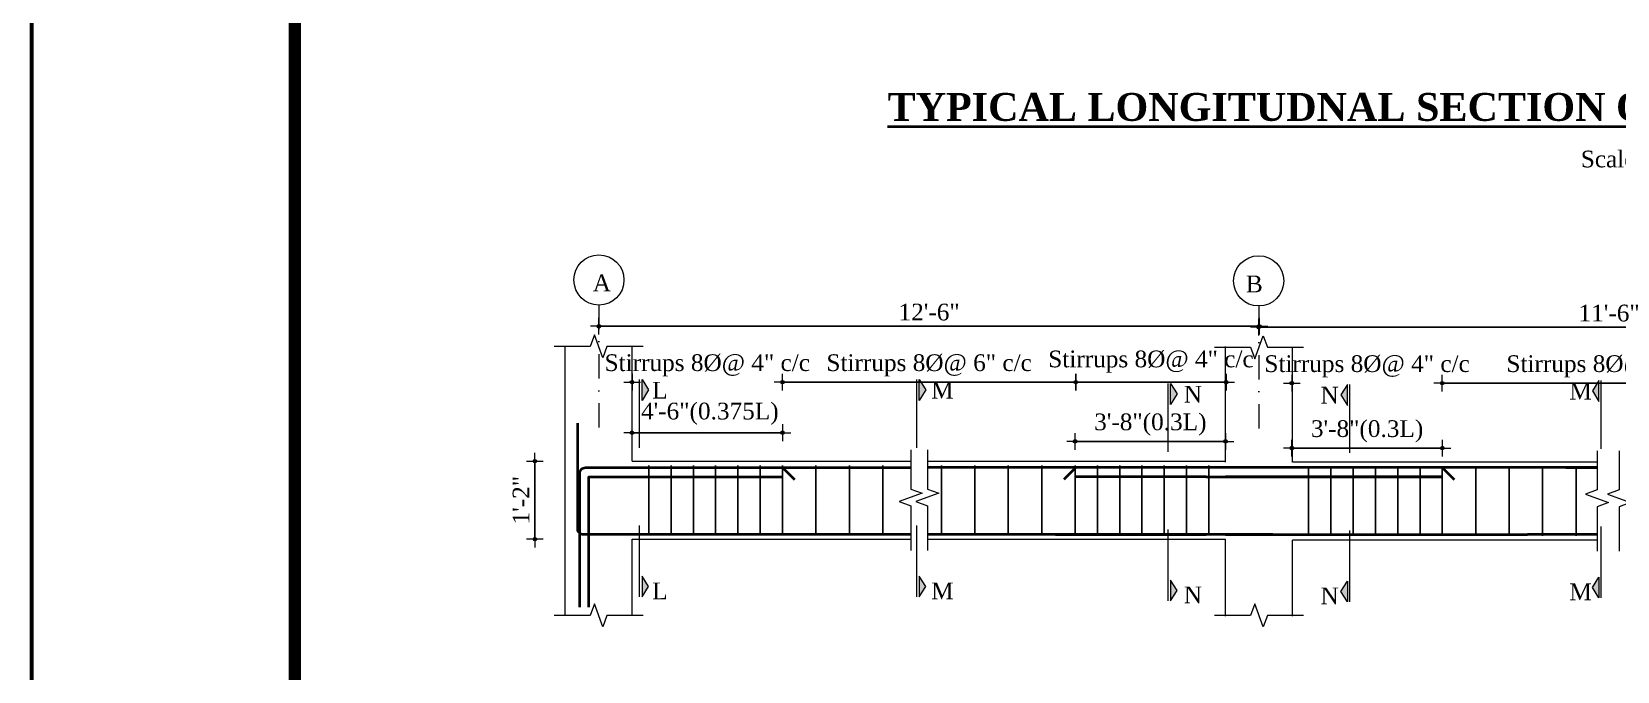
# Model space of a CAD drawing. Header units: inches. Extents: x 897 to 49934, y -34925 to -18564.
# Drawn here: x 23852 to 24421, y -24994 to -24765 of the extents above; entities that cross this region are included whole.
import ezdxf

# ---------------------------------------------------------------- set-up
doc = ezdxf.new("R2010")
doc.units = ezdxf.units.IN
doc.header["$LTSCALE"] = 35
doc.header["$MEASUREMENT"] = 0
doc.header["$PDMODE"] = 34
doc.linetypes.add('DASHDOTX2', pattern=[2, 1, -0.5, 0, -0.5])
for name, color, linetype, lineweight in [('SES- Door&Window', 21, 'Continuous', 15), ('SES-CENTRE', 8, 'DASHDOTX2', 13), ('SES-DIMENSION', 142, 'Continuous', 13), ('SES-HACTH', 8, 'Continuous', 13), ('SES-REBARS', 1, 'Continuous', 40), ('SES-SHEETS', 7, 'Continuous', 60), ('SES-SLAB OUTLINE', 4, 'Continuous', 18), ('SES-TEXT', 3, 'Continuous', 20), ('SES-TitleText', 7, 'Continuous', 40)]:
    doc.layers.add(name, color=color, linetype=linetype, lineweight=lineweight)
doc.layers.add('SES-STIRRUP', color=10, linetype='Continuous')
doc.styles.add('SES-ARAIL', font='times.ttf', dxfattribs={"height": 6})
doc.styles.add('SES-Title Text', font='times.ttf', dxfattribs={"height": 10})
doc.dimstyles.new('1.4', dxfattribs={"dimscale": 0, "dimtxt": 6, "dimasz": 0.5, "dimexe": 2, "dimexo": 9, "dimgap": 2, "dimtad": 1, "dimdec": 0, "dimlfac": 0.5, "dimzin": 3, "dimdsep": 46, "dimlunit": 4, "dimtxsty": 'SES-ARAIL', "dimblk": 'DIM', "dimcen": 3, "dimdle": 3, "dimse1": 1, "dimse2": 1, "dimclrd": 256, "dimclre": 256, "dimclrt": 7, "dimadec": 1, "dimazin": 2, "dimtfac": 1, "dimtdec": 0, "dimtix": 1, "dimtofl": 0, "dimtmove": 2, "dimatfit": 3, "dimldrblk": 'arrow', "dimfxl": 2, "dimfrac": 2, "dimtolj": 2, "dimtzin": 0, "dimarcsym": 0})

# ---------------------------------------------------------------- blocks, each defined once
blk = doc.blocks.new('s1')
at = {"layer": 'SES-SHEETS', "color": 8}
blk.add_lwpolyline([(14202.23, -12888.64), (17370.23, -12888.64), (17370.23, -15126.64), (14202.23, -15126.64)], close=True, dxfattribs=at)
at = {"layer": 'SES-SHEETS'}
for points in [[(14295.23, -12933.64), (17325.23, -12933.64), (17325.23, -15081.64), (14295.23, -15081.64)], [(14296.23, -12934.64), (17324.23, -12934.64), (17324.23, -15080.64), (14296.23, -15080.64)], [(14297.23, -12935.64), (17323.23, -12935.64), (17323.23, -15079.64), (14297.23, -15079.64)], [(14298.23, -12936.64), (17322.23, -12936.64), (17322.23, -15078.64), (14298.23, -15078.64)]]:
    blk.add_lwpolyline(points, close=True, dxfattribs=at)
blk = doc.blocks.new('DIM')
at = {"layer": 'SES-DIMENSION'}
h = blk.add_hatch(color=256, dxfattribs=at)
h.paths.add_polyline_path([(0, 1.3), (0, 0), (1.3, 0, 0.414214)])
h.paths.add_polyline_path([(1.3, 0), (0, 0), (0, -1.3, 0.414214)])
h.paths.add_polyline_path([(0, 0), (-1.3, 0, 0.414214), (0, -1.3)])
h.paths.add_polyline_path([(0, 1.3, 0.414214), (-1.3, 0), (0, 0)])
for p, q in [((-6, 0), (6, 0)), ((0, 6), (0, -6))]:
    blk.add_line(p, q, dxfattribs=at)
blk.add_circle((0, 0), 1.28, dxfattribs=at)
blk = doc.blocks.new('*D323')
at = {"layer": 'Defpoints', "color": 0, "ltscale": 10, "transparency": 16777216}
for p in [(24292.37, -24870.69), (24292.37, -24909.98), (24543.87, -24909.98)]:
    blk.add_point(p, dxfattribs=at)
at = {"layer": 'SES-DIMENSION', "lineweight": -2, "ltscale": 10, "transparency": 16777216}
blk.add_line((24543.37, -24870.69), (24292.87, -24870.69), dxfattribs=at)
at = {"layer": 'SES-DIMENSION', "lineweight": -2, "ltscale": 10, "transparency": 16777216, "xscale": 0.5, "yscale": 0.5, "zscale": 0.5, "rotation": 180}
blk.add_blockref('DIM', (24292.37, -24870.69), dxfattribs=at)
at = {"layer": 'SES-DIMENSION', "lineweight": -2, "ltscale": 10, "transparency": 16777216, "xscale": 0.5, "yscale": 0.5, "zscale": 0.5}
blk.add_blockref('DIM', (24543.87, -24870.69), dxfattribs=at)
at = {"layer": 'SES-DIMENSION', "color": 7, "ltscale": 10, "transparency": 16777216, "insert": (24418.12, -24865.64), "char_height": 6, "attachment_point": 5, "style": 'SES-ARAIL'}
blk.add_mtext('\\A2;11\'-6"', dxfattribs=at)
blk = doc.blocks.new('arrow')
at = {"layer": 'SES-DIMENSION'}
blk.add_lwpolyline([(1.2, 0, 0, 2.1, 0), (-2.3, 0, 0, 0, 0), (1.2, 0, 0, 0, 0)], format="xyseb", dxfattribs=at)
blk = doc.blocks.new('*D331')
at = {"layer": 'Defpoints', "color": 0, "ltscale": 10, "transparency": 16777216}
for p in [(24304.26, -24914.05), (24358.26, -24919.06), (24304.26, -24929.69)]:
    blk.add_point(p, dxfattribs=at)
at = {"layer": 'SES-DIMENSION', "lineweight": -2, "ltscale": 10, "transparency": 16777216}
blk.add_line((24357.76, -24914.05), (24304.76, -24914.05), dxfattribs=at)
at = {"layer": 'SES-DIMENSION', "lineweight": -2, "ltscale": 10, "transparency": 16777216, "xscale": 0.5, "yscale": 0.5, "zscale": 0.5, "rotation": 180}
blk.add_blockref('DIM', (24304.26, -24914.05), dxfattribs=at)
at = {"layer": 'SES-DIMENSION', "lineweight": -2, "ltscale": 10, "transparency": 16777216, "xscale": 0.5, "yscale": 0.5, "zscale": 0.5}
blk.add_blockref('DIM', (24358.26, -24914.05), dxfattribs=at)
at = {"layer": 'SES-DIMENSION', "color": 7, "ltscale": 10, "transparency": 16777216, "insert": (24331.26, -24908.03), "char_height": 6, "attachment_point": 5, "style": 'SES-ARAIL'}
blk.add_mtext('\\A2;3\'-8"(0.3L)', dxfattribs=at)
blk = doc.blocks.new('*D332')
at = {"layer": 'Defpoints', "color": 0, "ltscale": 10, "transparency": 16777216}
for p in [(24358.26, -24890.76), (24304.26, -24902.74), (24358.26, -24908)]:
    blk.add_point(p, dxfattribs=at)
at = {"layer": 'SES-DIMENSION', "lineweight": -2, "ltscale": 10, "transparency": 16777216}
for p, q in [((24303.76, -24890.76), (24303.26, -24890.76)), ((24358.76, -24890.76), (24359.26, -24890.76))]:
    blk.add_line(p, q, dxfattribs=at)
at = {"layer": 'SES-DIMENSION', "lineweight": -2, "ltscale": 10, "transparency": 16777216, "xscale": 0.5, "yscale": 0.5, "zscale": 0.5}
blk.add_blockref('DIM', (24304.26, -24890.76), dxfattribs=at)
at = {"layer": 'SES-DIMENSION', "lineweight": -2, "ltscale": 10, "transparency": 16777216, "xscale": 0.5, "yscale": 0.5, "zscale": 0.5, "rotation": 180}
blk.add_blockref('DIM', (24358.26, -24890.76), dxfattribs=at)
at = {"layer": 'SES-DIMENSION', "color": 7, "ltscale": 10, "transparency": 16777216, "insert": (24331.26, -24884.73), "char_height": 6, "attachment_point": 5, "style": 'SES-ARAIL'}
blk.add_mtext('\\A2;Stirrups 8%%C@ 4" c/c', dxfattribs=at)
blk = doc.blocks.new('*D333')
at = {"layer": 'Defpoints', "color": 0, "ltscale": 10, "transparency": 16777216}
for p in [(24358.26, -24890.76), (24358.26, -24893.76), (24477.98, -24905.79)]:
    blk.add_point(p, dxfattribs=at)
at = {"layer": 'SES-DIMENSION', "lineweight": -2, "ltscale": 10, "transparency": 16777216}
blk.add_line((24477.48, -24890.76), (24358.76, -24890.76), dxfattribs=at)
at = {"layer": 'SES-DIMENSION', "lineweight": -2, "ltscale": 10, "transparency": 16777216, "xscale": 0.5, "yscale": 0.5, "zscale": 0.5, "rotation": 180}
blk.add_blockref('DIM', (24358.26, -24890.76), dxfattribs=at)
at = {"layer": 'SES-DIMENSION', "lineweight": -2, "ltscale": 10, "transparency": 16777216, "xscale": 0.5, "yscale": 0.5, "zscale": 0.5}
blk.add_blockref('DIM', (24477.98, -24890.76), dxfattribs=at)
at = {"layer": 'SES-DIMENSION', "color": 7, "ltscale": 10, "transparency": 16777216, "insert": (24418.12, -24884.73), "char_height": 6, "attachment_point": 5, "style": 'SES-ARAIL'}
blk.add_mtext('\\A2;Stirrups 8%%C@ 6" c/c', dxfattribs=at)
blk = doc.blocks.new('*D335')
at = {"layer": 'Defpoints', "color": 0, "ltscale": 10, "transparency": 16777216}
for p in [(24292.59, -24870.35), (24055.59, -24906.2), (24292.59, -24906.2)]:
    blk.add_point(p, dxfattribs=at)
at = {"layer": 'SES-DIMENSION', "lineweight": -2, "ltscale": 10, "transparency": 16777216}
blk.add_line((24056.09, -24870.35), (24292.09, -24870.35), dxfattribs=at)
at = {"layer": 'SES-DIMENSION', "lineweight": -2, "ltscale": 10, "transparency": 16777216, "xscale": 0.5, "yscale": 0.5, "zscale": 0.5, "rotation": 180}
blk.add_blockref('DIM', (24055.59, -24870.35), dxfattribs=at)
at = {"layer": 'SES-DIMENSION', "lineweight": -2, "ltscale": 10, "transparency": 16777216, "xscale": 0.5, "yscale": 0.5, "zscale": 0.5}
blk.add_blockref('DIM', (24292.59, -24870.35), dxfattribs=at)
at = {"layer": 'SES-DIMENSION', "color": 7, "ltscale": 10, "transparency": 16777216, "insert": (24174.09, -24865.29), "char_height": 6, "attachment_point": 5, "style": 'SES-ARAIL'}
blk.add_mtext('\\A2;12\'-6"', dxfattribs=at)
blk = doc.blocks.new('*D336')
at = {"layer": 'Defpoints', "color": 0, "ltscale": 10, "transparency": 16777216}
for p in [(24121.48, -24908.52), (24067.48, -24929.24), (24121.48, -24932.41)]:
    blk.add_point(p, dxfattribs=at)
at = {"layer": 'SES-DIMENSION', "lineweight": -2, "ltscale": 10, "transparency": 16777216}
blk.add_line((24067.98, -24908.52), (24120.98, -24908.52), dxfattribs=at)
at = {"layer": 'SES-DIMENSION', "lineweight": -2, "ltscale": 10, "transparency": 16777216, "xscale": 0.5, "yscale": 0.5, "zscale": 0.5, "rotation": 180}
blk.add_blockref('DIM', (24067.48, -24908.52), dxfattribs=at)
at = {"layer": 'SES-DIMENSION', "lineweight": -2, "ltscale": 10, "transparency": 16777216, "xscale": 0.5, "yscale": 0.5, "zscale": 0.5}
blk.add_blockref('DIM', (24121.48, -24908.52), dxfattribs=at)
at = {"layer": 'SES-DIMENSION', "color": 7, "ltscale": 10, "transparency": 16777216, "insert": (24095.39, -24901.74), "char_height": 6, "attachment_point": 5, "style": 'SES-ARAIL'}
blk.add_mtext('\\A2;4\'-6"(0.375L)', dxfattribs=at)
blk = doc.blocks.new('*D337')
at = {"layer": 'Defpoints', "color": 0, "ltscale": 10, "transparency": 16777216}
for p in [(24121.48, -24890.41), (24067.48, -24902.39), (24121.48, -24907.66)]:
    blk.add_point(p, dxfattribs=at)
at = {"layer": 'SES-DIMENSION', "lineweight": -2, "ltscale": 10, "transparency": 16777216}
for p, q in [((24066.98, -24890.41), (24066.48, -24890.41)), ((24121.98, -24890.41), (24122.48, -24890.41))]:
    blk.add_line(p, q, dxfattribs=at)
at = {"layer": 'SES-DIMENSION', "lineweight": -2, "ltscale": 10, "transparency": 16777216, "xscale": 0.5, "yscale": 0.5, "zscale": 0.5}
blk.add_blockref('DIM', (24067.48, -24890.41), dxfattribs=at)
at = {"layer": 'SES-DIMENSION', "lineweight": -2, "ltscale": 10, "transparency": 16777216, "xscale": 0.5, "yscale": 0.5, "zscale": 0.5, "rotation": 180}
blk.add_blockref('DIM', (24121.48, -24890.41), dxfattribs=at)
at = {"layer": 'SES-DIMENSION', "color": 7, "ltscale": 10, "transparency": 16777216, "insert": (24094.48, -24884.38), "char_height": 6, "attachment_point": 5, "style": 'SES-ARAIL'}
blk.add_mtext('\\A2;Stirrups 8%%C@ 4" c/c', dxfattribs=at)
blk = doc.blocks.new('*D338')
at = {"layer": 'Defpoints', "color": 0, "ltscale": 10, "transparency": 16777216}
for p in [(24226.48, -24911.64), (24280.48, -24918.72), (24226.48, -24929.35)]:
    blk.add_point(p, dxfattribs=at)
at = {"layer": 'SES-DIMENSION', "lineweight": -2, "ltscale": 10, "transparency": 16777216}
blk.add_line((24279.98, -24911.64), (24226.98, -24911.64), dxfattribs=at)
at = {"layer": 'SES-DIMENSION', "lineweight": -2, "ltscale": 10, "transparency": 16777216, "xscale": 0.5, "yscale": 0.5, "zscale": 0.5, "rotation": 180}
blk.add_blockref('DIM', (24226.48, -24911.64), dxfattribs=at)
at = {"layer": 'SES-DIMENSION', "lineweight": -2, "ltscale": 10, "transparency": 16777216, "xscale": 0.5, "yscale": 0.5, "zscale": 0.5}
blk.add_blockref('DIM', (24280.48, -24911.64), dxfattribs=at)
at = {"layer": 'SES-DIMENSION', "color": 7, "ltscale": 10, "transparency": 16777216, "insert": (24253.48, -24905.61), "char_height": 6, "attachment_point": 5, "style": 'SES-ARAIL'}
blk.add_mtext('\\A2;3\'-8"(0.3L)', dxfattribs=at)
blk = doc.blocks.new('*D339')
at = {"layer": 'Defpoints', "color": 0, "ltscale": 10, "transparency": 16777216}
for p in [(24226.7, -24890.41), (24280.7, -24902.39), (24226.7, -24907.66)]:
    blk.add_point(p, dxfattribs=at)
at = {"layer": 'SES-DIMENSION', "lineweight": -2, "ltscale": 10, "transparency": 16777216}
blk.add_line((24280.2, -24890.41), (24227.2, -24890.41), dxfattribs=at)
at = {"layer": 'SES-DIMENSION', "lineweight": -2, "ltscale": 10, "transparency": 16777216, "xscale": 0.5, "yscale": 0.5, "zscale": 0.5, "rotation": 180}
blk.add_blockref('DIM', (24226.7, -24890.41), dxfattribs=at)
at = {"layer": 'SES-DIMENSION', "lineweight": -2, "ltscale": 10, "transparency": 16777216, "xscale": 0.5, "yscale": 0.5, "zscale": 0.5}
blk.add_blockref('DIM', (24280.7, -24890.41), dxfattribs=at)
at = {"layer": 'SES-DIMENSION', "color": 7, "ltscale": 10, "transparency": 16777216, "insert": (24253.7, -24883.04), "char_height": 6, "attachment_point": 5, "style": 'SES-ARAIL'}
blk.add_mtext('\\A2;Stirrups 8%%C@ 4" c/c', dxfattribs=at)
blk = doc.blocks.new('*D340')
at = {"layer": 'Defpoints', "color": 0, "ltscale": 10, "transparency": 16777216}
for p in [(24226.7, -24890.41), (24121.48, -24905.44), (24226.7, -24907.66)]:
    blk.add_point(p, dxfattribs=at)
at = {"layer": 'SES-DIMENSION', "lineweight": -2, "ltscale": 10, "transparency": 16777216}
blk.add_line((24121.98, -24890.41), (24226.2, -24890.41), dxfattribs=at)
at = {"layer": 'SES-DIMENSION', "lineweight": -2, "ltscale": 10, "transparency": 16777216, "xscale": 0.5, "yscale": 0.5, "zscale": 0.5, "rotation": 180}
blk.add_blockref('DIM', (24121.48, -24890.41), dxfattribs=at)
at = {"layer": 'SES-DIMENSION', "lineweight": -2, "ltscale": 10, "transparency": 16777216, "xscale": 0.5, "yscale": 0.5, "zscale": 0.5}
blk.add_blockref('DIM', (24226.7, -24890.41), dxfattribs=at)
at = {"layer": 'SES-DIMENSION', "color": 7, "ltscale": 10, "transparency": 16777216, "insert": (24174.09, -24884.38), "char_height": 6, "attachment_point": 5, "style": 'SES-ARAIL'}
blk.add_mtext('\\A2;Stirrups 8%%C@ 6" c/c', dxfattribs=at)
blk = doc.blocks.new('*D341')
at = {"layer": 'Defpoints', "color": 0, "ltscale": 10, "transparency": 16777216}
for p in [(24032.63, -24918.72), (24034.89, -24918.72), (24037.32, -24946.72)]:
    blk.add_point(p, dxfattribs=at)
at = {"layer": 'SES-DIMENSION', "lineweight": -2, "ltscale": 10, "transparency": 16777216}
blk.add_line((24032.63, -24946.22), (24032.63, -24919.22), dxfattribs=at)
at = {"layer": 'SES-DIMENSION', "lineweight": -2, "ltscale": 10, "transparency": 16777216, "xscale": 0.5, "yscale": 0.5, "zscale": 0.5}
for p, rotation in [((24032.63, -24918.72), 90), ((24032.63, -24946.72), 270)]:
    blk.add_blockref('DIM', p, dxfattribs=dict(at, rotation=rotation))
at = {"layer": 'SES-DIMENSION', "color": 7, "ltscale": 10, "transparency": 16777216, "insert": (24027.63, -24932.72), "char_height": 6, "attachment_point": 5, "rotation": 90, "style": 'SES-ARAIL'}
blk.add_mtext('\\A2;1\'-2"', dxfattribs=at)

msp = doc.modelspace()

# ---------------------------------------------------------------- hatches: boundary and pattern name
at = {"layer": 'SES-HACTH', "ltscale": 10}
for points in [[(24071.07, -24889.44), (24071.07, -24896.94), (24073.38, -24893.19)], [(24170.54, -24889.44), (24170.54, -24896.94), (24172.85, -24893.19)], [(24260.75, -24890.88), (24260.75, -24898.39), (24263.06, -24894.64)], [(24324.2, -24891.23), (24324.2, -24898.73), (24321.89, -24894.98)], [(24414.42, -24889.78), (24414.42, -24897.29), (24412.11, -24893.53)], [(24071.07, -24967.43), (24071.07, -24959.93), (24073.38, -24963.68)], [(24170.54, -24967.43), (24170.54, -24959.93), (24172.85, -24963.68)], [(24260.75, -24968.88), (24260.75, -24961.38), (24263.06, -24965.13)], [(24324.2, -24969.22), (24324.2, -24961.72), (24321.89, -24965.47)], [(24414.42, -24967.78), (24414.42, -24960.28), (24412.11, -24964.03)]]:
    msp.add_hatch(color=256, dxfattribs=at).paths.add_polyline_path(points)

# ---------------------------------------------------------------- linework, layer by layer
at = {"layer": 'SES-CENTRE', "ltscale": 0.25}
for p, q in [((24055.59, -24862.73), (24055.59, -24909.63)), ((24292.37, -24863.07), (24292.37, -24909.98))]:
    msp.add_line(p, q, dxfattribs=at)
at = {"layer": 'SES-DIMENSION', "ltscale": 10}
for p, q in [((24070.21, -24913.99), (24070.21, -24889.49)), ((24169.68, -24913.99), (24169.68, -24889.49)), ((24259.9, -24915.43), (24259.9, -24890.93)), ((24325.06, -24915.78), (24325.06, -24891.28)), ((24415.27, -24914.33), (24415.27, -24889.83)), ((24070.21, -24967.38), (24070.21, -24941.84)), ((24169.68, -24967.38), (24169.68, -24941.84)), ((24259.9, -24968.83), (24259.9, -24943.29)), ((24325.06, -24969.17), (24325.06, -24943.63)), ((24415.27, -24967.73), (24415.27, -24942.19))]:
    msp.add_line(p, q, dxfattribs=at)
for points in [[(24071.07, -24896.94), (24071.07, -24889.44), (24073.38, -24893.19), (24071.07, -24896.94)], [(24170.54, -24896.94), (24170.54, -24889.44), (24172.85, -24893.19), (24170.54, -24896.94)], [(24260.75, -24898.39), (24260.75, -24890.88), (24263.06, -24894.64), (24260.75, -24898.39)], [(24324.2, -24898.73), (24324.2, -24891.23), (24321.89, -24894.98), (24324.2, -24898.73)], [(24414.42, -24897.29), (24414.42, -24889.78), (24412.11, -24893.53), (24414.42, -24897.29)]]:
    msp.add_lwpolyline(points, dxfattribs=at)
at = {"layer": 'SES-DIMENSION', "linetype": 'Continuous', "ltscale": 10}
for centre in [(24055.59, -24853.73), (24292.37, -24854.07)]:
    msp.add_circle(centre, 9, dxfattribs=at)
at = {"layer": 'SES-REBARS', "ltscale": 10}
for p, q in [((24297.48, -24921.06), (24173.48, -24921.06)), ((24413.81, -24921.06), (24388.83, -24921.06)), ((24273.48, -24924.35), (24358.26, -24924.35)), ((24297.48, -24945.06), (24173.48, -24945.06)), ((24413.81, -24945.06), (24388.83, -24945.06))]:
    msp.add_line(p, q, dxfattribs=at)
for points in [[(24067.48, -24945.06), (24049.99, -24945.06, -0.414214), (24047.98, -24943.05), (24047.98, -24905.06)], [(24048.73, -24971.06), (24048.73, -24923.08, -0.414214), (24050.74, -24921.06), (24067.48, -24921.06)]]:
    msp.add_lwpolyline(points, format="xyb", dxfattribs=at)
for points in [[(24067.48, -24921.06), (24121.48, -24921.06)], [(24121.48, -24921.06), (24167.48, -24921.06)], [(24121.48, -24921.06), (24125.74, -24925.33)], [(24273.48, -24921.06), (24219.48, -24921.06)], [(24226.7, -24921.06), (24222.43, -24925.33)], [(24316.83, -24921.06), (24280.48, -24921.06)], [(24388.83, -24921.06), (24316.83, -24921.06)], [(24358.26, -24921.06), (24362.52, -24925.33)], [(24402.53, -24921.06), (24413.81, -24921.06)], [(24052.02, -24971.06), (24052.02, -24924.35), (24067.48, -24924.35)], [(24067.48, -24924.35), (24121.48, -24924.35)], [(24273.48, -24924.35), (24226.48, -24924.35)], [(24358.26, -24924.35), (24280.48, -24924.35)], [(24121.48, -24945.06), (24067.48, -24945.06)], [(24167.48, -24945.06), (24121.48, -24945.06)], [(24219.48, -24945.06), (24273.48, -24945.06)], [(24280.48, -24945.06), (24316.83, -24945.06)], [(24316.83, -24945.06), (24388.83, -24945.06)], [(24413.81, -24945.06), (24402.53, -24945.06)]]:
    msp.add_lwpolyline(points, dxfattribs=at)
at = {"layer": 'SES-SLAB OUTLINE', "ltscale": 10}
for p, q in [((24043.48, -24974.03), (24043.48, -24877.55)), ((24067.48, -24918.72), (24067.48, -24877.55)), ((24280.48, -24919.06), (24280.48, -24877.55)), ((24304.48, -24919.06), (24304.48, -24877.9)), ((24067.48, -24918.72), (24167.48, -24918.72)), ((24173.48, -24918.72), (24280.48, -24918.72)), ((24413.81, -24919.06), (24304.48, -24919.06)), ((24067.48, -24974.03), (24067.48, -24946.72)), ((24067.48, -24946.72), (24167.48, -24946.72)), ((24173.48, -24946.72), (24280.48, -24946.72)), ((24280.48, -24974.38), (24280.48, -24946.72)), ((24304.48, -24974.38), (24304.48, -24947.06)), ((24413.81, -24947.06), (24304.48, -24947.06))]:
    msp.add_line(p, q, dxfattribs=at)
for points in [[(24071.48, -24877.55), (24058.48, -24877.55), (24056.98, -24881.68), (24053.98, -24873.43), (24052.48, -24877.55), (24039.48, -24877.55)], [(24276.48, -24877.9), (24289.48, -24877.9), (24290.98, -24882.02), (24293.98, -24873.78), (24295.48, -24877.9), (24308.48, -24877.9)], [(24167.48, -24914.72), (24167.48, -24928.72), (24171.6, -24930.22), (24163.36, -24933.22), (24167.48, -24934.72), (24167.48, -24950.72)], [(24173.48, -24914.72), (24173.48, -24928.72), (24177.6, -24930.22), (24169.36, -24933.22), (24173.48, -24934.72), (24173.48, -24950.72)], [(24413.81, -24915.06), (24413.81, -24929.06), (24409.69, -24930.56), (24417.94, -24933.56), (24413.81, -24935.06), (24413.81, -24951.06)], [(24421.67, -24915.06), (24421.67, -24929.06), (24417.55, -24930.56), (24425.79, -24933.56), (24421.67, -24935.06), (24421.67, -24951.06)], [(24071.48, -24974.03), (24058.48, -24974.03), (24056.98, -24978.15), (24053.98, -24969.91), (24052.48, -24974.03), (24039.48, -24974.03)], [(24308.48, -24974.03), (24295.48, -24974.03), (24293.98, -24978.15), (24290.98, -24969.91), (24289.48, -24974.03), (24276.48, -24974.03)]]:
    msp.add_lwpolyline(points, dxfattribs=at)
at = {"layer": 'SES-STIRRUP'}
for p, q in [((24073.48, -24920.32), (24073.48, -24945.12)), ((24081.48, -24920.32), (24081.48, -24945.12)), ((24089.48, -24920.32), (24089.48, -24945.12)), ((24097.48, -24920.32), (24097.48, -24945.12)), ((24105.48, -24920.32), (24105.48, -24945.12)), ((24113.48, -24920.32), (24113.48, -24945.12)), ((24121.48, -24920.32), (24121.48, -24945.12)), ((24133.48, -24920.32), (24133.48, -24945.12)), ((24145.48, -24920.32), (24145.48, -24945.12)), ((24157.48, -24920.32), (24157.48, -24945.12)), ((24178.48, -24920.32), (24178.48, -24945.12)), ((24190.48, -24920.32), (24190.48, -24945.12)), ((24202.48, -24920.32), (24202.48, -24945.12)), ((24214.48, -24920.32), (24214.48, -24945.12)), ((24226.48, -24920.32), (24226.48, -24945.12)), ((24234.48, -24920.32), (24234.48, -24945.12)), ((24242.48, -24920.32), (24242.48, -24945.12)), ((24250.48, -24920.32), (24250.48, -24945.12)), ((24258.48, -24920.32), (24258.48, -24945.12)), ((24266.48, -24920.32), (24266.48, -24945.12)), ((24274.48, -24920.32), (24274.48, -24945.12)), ((24310.26, -24920.66), (24310.26, -24945.46)), ((24318.26, -24920.66), (24318.26, -24945.46)), ((24326.26, -24920.66), (24326.26, -24945.46)), ((24334.26, -24920.66), (24334.26, -24945.46)), ((24342.26, -24920.66), (24342.26, -24945.46)), ((24350.26, -24920.66), (24350.26, -24945.46)), ((24358.26, -24920.66), (24358.26, -24945.46)), ((24370.26, -24920.66), (24370.26, -24945.46)), ((24382.26, -24920.66), (24382.26, -24945.46)), ((24394.26, -24920.66), (24394.26, -24945.46)), ((24406.26, -24920.66), (24406.26, -24945.46))]:
    msp.add_line(p, q, dxfattribs=at)
at = {"layer": 'SES-TEXT', "ltscale": 10}
for points in [[(24071.07, -24959.93), (24071.07, -24967.43), (24073.38, -24963.68), (24071.07, -24959.93)], [(24170.54, -24959.93), (24170.54, -24967.43), (24172.85, -24963.68), (24170.54, -24959.93)], [(24260.75, -24961.38), (24260.75, -24968.88), (24263.06, -24965.13), (24260.75, -24961.38)], [(24324.2, -24961.72), (24324.2, -24969.22), (24321.89, -24965.47), (24324.2, -24961.72)], [(24414.42, -24960.28), (24414.42, -24967.78), (24412.11, -24964.03), (24414.42, -24960.28)]]:
    msp.add_lwpolyline(points, dxfattribs=at)

# ---------------------------------------------------------------- block references
at = {"layer": 'SES- Door&Window'}
msp.add_blockref('s1', (9649.81, -10459.76), dxfattribs=at)

# ---------------------------------------------------------------- texts
at = {"layer": 'SES-TEXT', "style": 'SES-ARAIL'}
for s, p in [('A', (24053.38, -24857.82)), ('B', (24287.78, -24858.17))]:
    msp.add_text(s, height=6, dxfattribs=at).set_placement(p)
at = {"layer": 'SES-TEXT', "ltscale": 10, "style": 'SES-ARAIL'}
for s, rotation, p in [('L', 0.0001, (24074.72, -24896.28)), ('M', 0.0001, (24174.84, -24896.28)), ('N', 0.0001, (24265.48, -24897.72)), ('N', 359.9999, (24314.55, -24898.07)), ('M', 359.9999, (24403.84, -24896.62)), ('L', 0.0001, (24074.72, -24968.26)), ('M', 0.0001, (24174.84, -24968.26)), ('N', 0.0001, (24265.48, -24969.7)), ('N', 359.9999, (24314.55, -24970.05)), ('M', 359.9999, (24403.84, -24968.6))]:
    msp.add_text(s, height=6, rotation=rotation, dxfattribs=at).set_placement(p)
at = {"layer": 'SES-TitleText', "ltscale": 10, "style": 'SES-ARAIL'}
msp.add_text('Scale - 1" = 4\'-0"', height=6, dxfattribs=at).set_placement((24407.95, -24813.35))
at = {"layer": 'SES-TitleText', "insert": (24159.16, -24786.67), "char_height": 10, "width": 572.0915, "attachment_point": 1, "style": 'SES-Title Text'}
msp.add_mtext('{\\fTimes New Roman|b1|i0|c0|p18;\\LTYPICAL LONGITUDNAL SECTION OF TOP FLOOR BEAM ALONG X AXIS }', dxfattribs=at)

# ---------------------------------------------------------------- dimensions: what is measured, and where the dimension line sits
at = {"layer": 'SES-DIMENSION', "ltscale": 10}
for base, p1, p2, text, picture, middle in [((24292.59, -24870.35), (24055.59, -24906.2), (24292.59, -24906.2), '12\'-6"', '*D335', (24174.09, -24865.29)), ((24121.48, -24890.41), (24067.48, -24902.39), (24121.48, -24907.66), 'Stirrups 8%%C@ 4" c/c', '*D337', (24094.48, -24884.38)), ((24226.7, -24890.41), (24121.48, -24905.44), (24226.7, -24907.66), 'Stirrups 8%%C@ 6" c/c', '*D340', (24174.09, -24884.38)), ((24358.26, -24890.76), (24304.26, -24902.74), (24358.26, -24908), 'Stirrups 8%%C@ 4" c/c', '*D332', (24331.26, -24884.73))]:
    dim = msp.add_linear_dim(base=base, p1=p1, p2=p2, text=text, dimstyle='1.4', override={"dimscale": 1}, dxfattribs=at)
    dim.commit()
    dim.dimension.update_dxf_attribs({"geometry": picture, "text_midpoint": middle})
dim = msp.add_linear_dim(base=(24226.7, -24890.41), p1=(24280.7, -24902.39), p2=(24226.7, -24907.66), angle=180, text='Stirrups 8%%C@ 4" c/c', dimstyle='1.4', override={"dimscale": 1}, dxfattribs=at)
dim.commit()
dim.dimension.update_dxf_attribs({"geometry": '*D339', "text_midpoint": (24253.7, -24883.04), "dimtype": 160})
for base, p1, p2, text, picture, middle in [((24292.37, -24870.69), (24543.87, -24909.98), (24292.37, -24909.98), '11\'-6"', '*D323', (24418.12, -24865.64)), ((24358.26, -24890.76), (24477.98, -24905.79), (24358.26, -24893.76), 'Stirrups 8%%C@ 6" c/c', '*D333', (24418.12, -24884.73)), ((24226.48, -24911.64), (24280.48, -24918.72), (24226.48, -24929.35), '3\'-8"(0.3L)', '*D338', (24253.48, -24905.61)), ((24304.26, -24914.05), (24358.26, -24919.06), (24304.26, -24929.69), '3\'-8"(0.3L)', '*D331', (24331.26, -24908.03))]:
    dim = msp.add_linear_dim(base=base, p1=p1, p2=p2, angle=180, text=text, dimstyle='1.4', override={"dimscale": 1}, dxfattribs=at)
    dim.commit()
    dim.dimension.update_dxf_attribs({"geometry": picture, "text_midpoint": middle})
dim = msp.add_linear_dim(base=(24121.48, -24908.52), p1=(24067.48, -24929.24), p2=(24121.48, -24932.41), text='4\'-6"(0.375L)', dimstyle='1.4', override={"dimscale": 1}, dxfattribs=at)
dim.commit()
dim.dimension.update_dxf_attribs({"geometry": '*D336', "text_midpoint": (24095.39, -24901.74), "dimtype": 160})
dim = msp.add_linear_dim(base=(24032.63, -24918.72), p1=(24037.32, -24946.72), p2=(24034.89, -24918.72), angle=90, dimstyle='1.4', override={"dimscale": 1}, dxfattribs=at)
dim.commit()
dim.dimension.update_dxf_attribs({"geometry": '*D341', "text_midpoint": (24027.63, -24932.72)})

doc.saveas('drawing.dxf')
